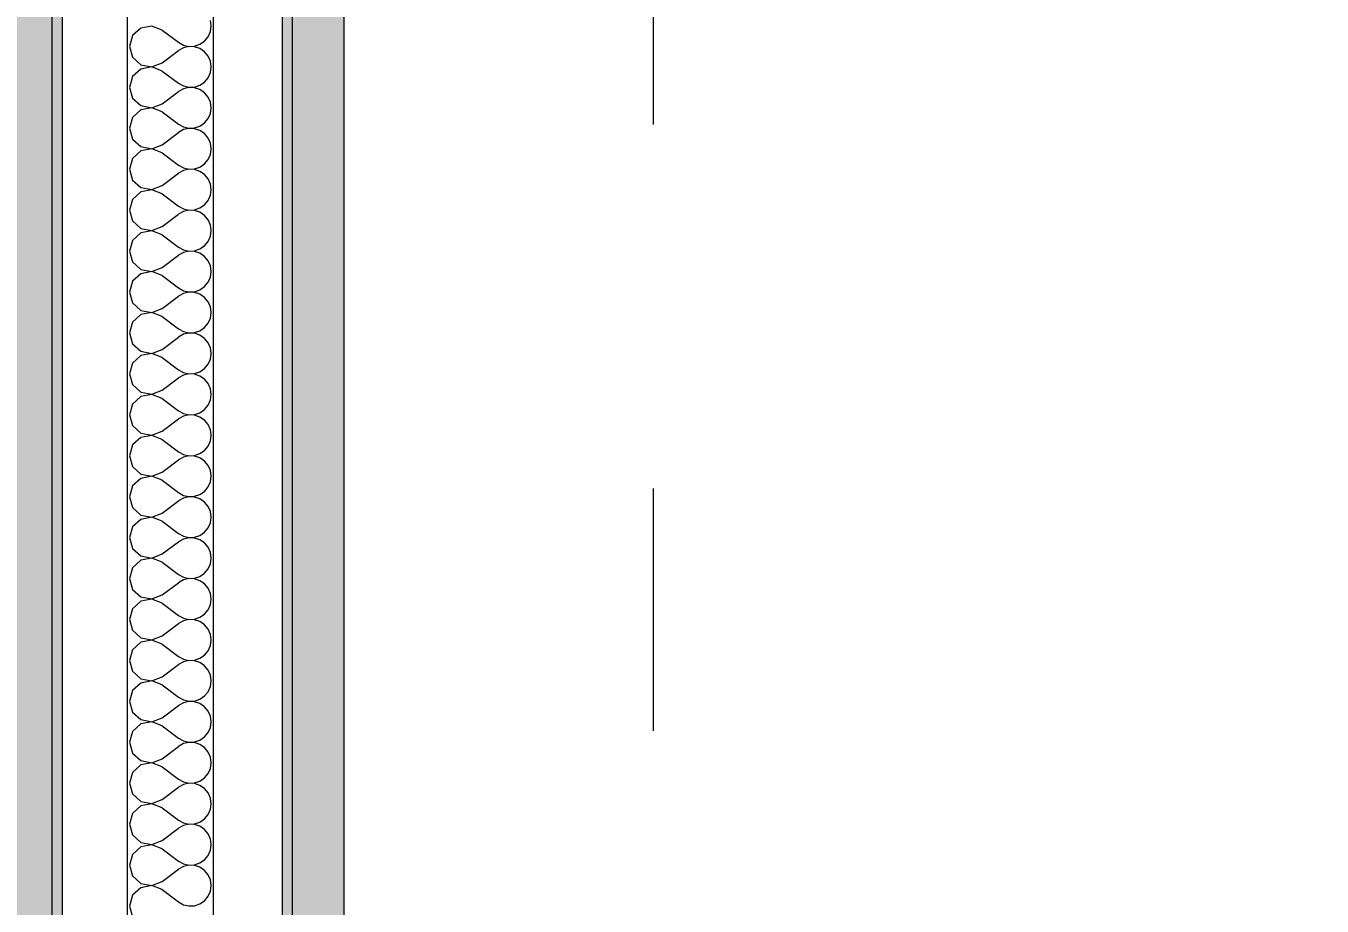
# Model space of a CAD drawing. Header units: millimetres. Extents: x -48147 to 1414029, y -496296 to 18123.
# Drawn here: x 1379525 to 1379902, y -480766.5 to -480510.5 of the extents above; entities that cross this region are included whole.
import ezdxf
from ezdxf.enums import TextEntityAlignment as Align

# ---------------------------------------------------------------- set-up
doc = ezdxf.new("R2010")
doc.units = ezdxf.units.MM
doc.header["$MEASUREMENT"] = 0
doc.linetypes.add('Double Dashed', pattern=[546.805537, 264.583325, -105.833328, 70.555556, -105.833328])
doc.linetypes.add('Wipeout_Contour', pattern=[1000, 0, -1000])
for name, color, linetype in [('New_A-15-MG_Structural_Grid_Phase_2', 7, 'Continuous'), ('New_A-25-M_Wall_Int', 7, 'Continuous'), ('New_A-95-D_1_20', 7, 'Continuous')]:
    doc.layers.add(name, color=color, linetype=linetype)
doc.layers.add('New_A-15-MG_Structural_Grid_Phase_2_Pen_No__222', color=7, linetype='Continuous', lineweight=13, true_color=0x65af33)
doc.layers.add('New_A-25-M_Wall_Int_Pen_No__107', color=7, linetype='Continuous', lineweight=15, true_color=0xa6a6a6)
doc.layers.add('New_A-25-M_Wall_Int_Pen_No__1', color=7, linetype='Continuous', lineweight=13)
doc.layers.add('New_A-95-D_1_20_Pen_No__1', color=7, linetype='Continuous', lineweight=13)
doc.styles.add('GENERATED_STYLE_1', font='')
doc.styles.add('GENERATED_STYLE_2', font='')
doc.styles.get('GENERATED_STYLE_1').set_extended_font_data('Arial')
doc.styles.get('GENERATED_STYLE_2').set_extended_font_data('Swis721 BT')
doc.dimstyles.new('GENERATED_STYLE__4', dxfattribs={"dimtxt": 125, "dimasz": 47.5, "dimexe": 0.18, "dimexo": 50, "dimgap": 0.09, "dimtad": 1, "dimdec": 0, "dimzin": 0, "dimdsep": 46, "dimtxsty": 'GENERATED_STYLE_1', "dimblk": 'ARROWHEAD_2', "dimblk1": 'ARROWHEAD_2', "dimblk2": 'ARROWHEAD_2', "dimcen": 0.09, "dimclrd": 7, "dimclre": 7, "dimclrt": 7, "dimadec": 0, "dimazin": 0, "dimtfac": 1, "dimtdec": 4, "dimtmove": 0, "dimatfit": 3, "dimfxl": 1, "dimtolj": 1, "dimtzin": 0, "dimarcsym": 0})

# ---------------------------------------------------------------- blocks, each defined once
blk = doc.blocks.new('Section Elem_90_2', base_point=(1372879, -490836.73))
at = {"color": 254, "linetype": 'Wipeout_Contour', "lineweight": 0, "ltscale": 81903552.09486547}
blk.add_wipeout([(1379835.83, -479397.03), (1379617.46, -479397.03), (1379617.46, -482736.73), (1379657.46, -482736.73), (1379657.46, -481686.73), (1384190.1, -481686.73), (1384190.1, -479136.73), (1383784.12, -479136.73), (1383784.12, -479150.03), (1383721.92, -479150.03), (1383714.71, -479153.02), (1383711.72, -479160.23), (1383711.72, -479567.83), (1383714.71, -479575.04), (1383721.92, -479578.03), (1383784.12, -479578.03), (1383784.12, -479591.33), (1383631.22, -479591.33), (1383631.22, -479578.03), (1383693.42, -479578.03), (1383700.64, -479575.04), (1383703.62, -479567.83), (1383703.62, -479160.23), (1383700.64, -479153.02), (1383693.42, -479150.03), (1383631.22, -479150.03), (1383631.22, -479136.73), (1380962.49, -479136.73), (1380962.49, -479147.63), (1380900.04, -479147.63), (1380894.66, -479149.86), (1380892.44, -479155.23), (1380892.44, -479374.23), (1380894.66, -479379.61), (1380900.04, -479381.83), (1380962.49, -479381.83), (1380962.49, -479392.73), (1380816.09, -479392.73), (1380816.09, -479381.83), (1380878.54, -479381.83), (1380883.91, -479379.61), (1380886.14, -479374.23), (1380886.14, -479155.23), (1380883.91, -479149.86), (1380878.54, -479147.63), (1380816.09, -479147.63), (1380816.09, -479136.73), (1379835.83, -479136.73), (1379835.83, -479154.03), (1379725.53, -479154.03), (1379716.55, -479157.75), (1379712.83, -479166.73), (1379712.83, -479367.03), (1379716.55, -479376.01), (1379725.53, -479379.73), (1379835.83, -479379.73)], dxfattribs=at).dxf.layer = 'New_A-25-M_Wall_Int'
blk = doc.blocks.new('*X406', base_point=(1372879, -490836.73))
at = {"layer": 'New_A-25-M_Wall_Int_Pen_No__107', "linetype": 'Continuous'}
for p, q in [((1379578.87, -480510.54), (1379578.64, -480508.92)), ((1379558.35, -480511.17), (1379555.95, -480513.36)), ((1379561.55, -480510.57), (1379558.35, -480511.17)), ((1379564.58, -480511.73), (1379561.55, -480510.57)), ((1379564.58, -480511.73), (1379569.35, -480515.3)), ((1379577.98, -480513.67), (1379578.64, -480512.17)), ((1379578.64, -480512.17), (1379578.87, -480510.54)), ((1379555.95, -480513.36), (1379555.06, -480516.49)), ((1379555.06, -480516.49), (1379555.95, -480519.62)), ((1379569.35, -480515.3), (1379570.78, -480516.1)), ((1379570.78, -480516.1), (1379572.38, -480516.47)), ((1379572.38, -480516.52), (1379570.78, -480516.89)), ((1379572.38, -480516.47), (1379574.02, -480516.39)), ((1379574.02, -480516.6), (1379572.38, -480516.52)), ((1379574.02, -480516.39), (1379575.58, -480515.87)), ((1379575.58, -480517.12), (1379574.02, -480516.6)), ((1379575.58, -480515.87), (1379576.93, -480514.94)), ((1379576.93, -480514.94), (1379577.98, -480513.67)), ((1379555.95, -480519.62), (1379558.35, -480521.82)), ((1379564.58, -480521.26), (1379569.35, -480517.68)), ((1379570.78, -480516.89), (1379569.35, -480517.68)), ((1379576.93, -480518.05), (1379575.58, -480517.12)), ((1379577.98, -480519.32), (1379576.93, -480518.05)), ((1379578.64, -480520.82), (1379577.98, -480519.32)), ((1379558.35, -480523.08), (1379555.95, -480525.27)), ((1379558.35, -480521.82), (1379561.55, -480522.42)), ((1379561.55, -480522.47), (1379558.35, -480523.08)), ((1379561.55, -480522.42), (1379564.58, -480521.26)), ((1379564.58, -480523.64), (1379561.55, -480522.47)), ((1379564.58, -480523.64), (1379569.35, -480527.21)), ((1379577.98, -480525.58), (1379578.64, -480524.07)), ((1379578.87, -480522.45), (1379578.64, -480520.82)), ((1379578.64, -480524.07), (1379578.87, -480522.45)), ((1379555.95, -480525.27), (1379555.06, -480528.4)), ((1379569.35, -480527.21), (1379570.78, -480528)), ((1379570.78, -480528), (1379572.38, -480528.38)), ((1379574.02, -480528.3), (1379575.58, -480527.77)), ((1379575.58, -480527.77), (1379576.93, -480526.84)), ((1379576.93, -480526.84), (1379577.98, -480525.58)), ((1379555.06, -480528.4), (1379555.95, -480531.53)), ((1379555.95, -480531.53), (1379558.35, -480533.72)), ((1379564.58, -480533.16), (1379569.35, -480529.59)), ((1379570.78, -480528.79), (1379569.35, -480529.59)), ((1379572.38, -480528.42), (1379570.78, -480528.79)), ((1379572.38, -480528.38), (1379574.02, -480528.3)), ((1379574.02, -480528.5), (1379572.38, -480528.42)), ((1379575.58, -480529.03), (1379574.02, -480528.5)), ((1379576.93, -480529.96), (1379575.58, -480529.03)), ((1379577.98, -480531.22), (1379576.93, -480529.96)), ((1379578.64, -480532.72), (1379577.98, -480531.22)), ((1379558.35, -480534.98), (1379555.95, -480537.17)), ((1379558.35, -480533.72), (1379561.55, -480534.33)), ((1379561.55, -480534.38), (1379558.35, -480534.98)), ((1379561.55, -480534.33), (1379564.58, -480533.16)), ((1379564.58, -480535.54), (1379561.55, -480534.38)), ((1379564.58, -480535.54), (1379569.35, -480539.11)), ((1379578.87, -480534.35), (1379578.64, -480532.72)), ((1379578.64, -480535.98), (1379578.87, -480534.35)), ((1379555.95, -480537.17), (1379555.06, -480540.3)), ((1379569.35, -480539.11), (1379570.78, -480539.91)), ((1379575.58, -480539.68), (1379576.93, -480538.75)), ((1379576.93, -480538.75), (1379577.98, -480537.48)), ((1379577.98, -480537.48), (1379578.64, -480535.98)), ((1379555.06, -480540.3), (1379555.95, -480543.43)), ((1379564.58, -480545.07), (1379569.35, -480541.49)), ((1379570.78, -480540.7), (1379569.35, -480541.49)), ((1379570.78, -480539.91), (1379572.38, -480540.28)), ((1379572.38, -480540.33), (1379570.78, -480540.7)), ((1379572.38, -480540.28), (1379574.02, -480540.2)), ((1379574.02, -480540.41), (1379572.38, -480540.33)), ((1379574.02, -480540.2), (1379575.58, -480539.68)), ((1379575.58, -480540.93), (1379574.02, -480540.41)), ((1379576.93, -480541.86), (1379575.58, -480540.93)), ((1379577.98, -480543.13), (1379576.93, -480541.86)), ((1379578.64, -480544.63), (1379577.98, -480543.13)), ((1379555.95, -480543.43), (1379558.35, -480545.63)), ((1379558.35, -480546.88), (1379555.95, -480549.08)), ((1379558.35, -480545.63), (1379561.55, -480546.23)), ((1379561.55, -480546.28), (1379558.35, -480546.88)), ((1379561.55, -480546.23), (1379564.58, -480545.07)), ((1379564.58, -480547.45), (1379561.55, -480546.28)), ((1379578.87, -480546.26), (1379578.64, -480544.63)), ((1379578.64, -480547.88), (1379578.87, -480546.26)), ((1379555.95, -480549.08), (1379555.06, -480552.21)), ((1379564.58, -480547.45), (1379569.35, -480551.02)), ((1379575.58, -480551.58), (1379576.93, -480550.65)), ((1379576.93, -480550.65), (1379577.98, -480549.39)), ((1379577.98, -480549.39), (1379578.64, -480547.88)), ((1379555.06, -480552.21), (1379555.95, -480555.34)), ((1379564.58, -480556.97), (1379569.35, -480553.4)), ((1379569.35, -480551.02), (1379570.78, -480551.81)), ((1379570.78, -480552.6), (1379569.35, -480553.4)), ((1379570.78, -480551.81), (1379572.38, -480552.18)), ((1379572.38, -480552.23), (1379570.78, -480552.6)), ((1379572.38, -480552.18), (1379574.02, -480552.1)), ((1379574.02, -480552.31), (1379572.38, -480552.23)), ((1379574.02, -480552.1), (1379575.58, -480551.58)), ((1379575.58, -480552.84), (1379574.02, -480552.31)), ((1379576.93, -480553.77), (1379575.58, -480552.84)), ((1379577.98, -480555.03), (1379576.93, -480553.77)), ((1379555.95, -480555.34), (1379558.35, -480557.53)), ((1379558.35, -480557.53), (1379561.55, -480558.14)), ((1379561.55, -480558.19), (1379558.35, -480558.79)), ((1379561.55, -480558.14), (1379564.58, -480556.97)), ((1379564.58, -480559.35), (1379561.55, -480558.19)), ((1379578.64, -480556.53), (1379577.98, -480555.03)), ((1379578.87, -480558.16), (1379578.64, -480556.53)), ((1379578.64, -480559.79), (1379578.87, -480558.16)), ((1379555.95, -480560.98), (1379555.06, -480564.11)), ((1379558.35, -480558.79), (1379555.95, -480560.98)), ((1379564.58, -480559.35), (1379569.35, -480562.92)), ((1379576.93, -480562.55), (1379577.98, -480561.29)), ((1379577.98, -480561.29), (1379578.64, -480559.79)), ((1379555.06, -480564.11), (1379555.95, -480567.24)), ((1379564.58, -480568.88), (1379569.35, -480565.3)), ((1379569.35, -480562.92), (1379570.78, -480563.72)), ((1379570.78, -480564.51), (1379569.35, -480565.3)), ((1379570.78, -480563.72), (1379572.38, -480564.09)), ((1379572.38, -480564.14), (1379570.78, -480564.51)), ((1379572.38, -480564.09), (1379574.02, -480564.01)), ((1379574.02, -480564.22), (1379572.38, -480564.14)), ((1379574.02, -480564.01), (1379575.58, -480563.48)), ((1379575.58, -480564.74), (1379574.02, -480564.22)), ((1379575.58, -480563.48), (1379576.93, -480562.55)), ((1379576.93, -480565.67), (1379575.58, -480564.74)), ((1379577.98, -480566.94), (1379576.93, -480565.67)), ((1379555.95, -480567.24), (1379558.35, -480569.44)), ((1379558.35, -480569.44), (1379561.55, -480570.04)), ((1379561.55, -480570.04), (1379564.58, -480568.88)), ((1379578.64, -480568.44), (1379577.98, -480566.94)), ((1379578.87, -480570.07), (1379578.64, -480568.44)), ((1379555.95, -480572.89), (1379555.06, -480576.02)), ((1379558.35, -480570.69), (1379555.95, -480572.89)), ((1379561.55, -480570.09), (1379558.35, -480570.69)), ((1379564.58, -480571.26), (1379561.55, -480570.09)), ((1379564.58, -480571.26), (1379569.35, -480574.83)), ((1379576.93, -480574.46), (1379577.98, -480573.2)), ((1379577.98, -480573.2), (1379578.64, -480571.69)), ((1379578.64, -480571.69), (1379578.87, -480570.07)), ((1379555.06, -480576.02), (1379555.95, -480579.15)), ((1379569.35, -480574.83), (1379570.78, -480575.62)), ((1379570.78, -480576.41), (1379569.35, -480577.21)), ((1379570.78, -480575.62), (1379572.38, -480575.99)), ((1379572.38, -480576.04), (1379570.78, -480576.41)), ((1379572.38, -480575.99), (1379574.02, -480575.91)), ((1379574.02, -480576.12), (1379572.38, -480576.04)), ((1379574.02, -480575.91), (1379575.58, -480575.39)), ((1379575.58, -480576.65), (1379574.02, -480576.12)), ((1379575.58, -480575.39), (1379576.93, -480574.46)), ((1379576.93, -480577.58), (1379575.58, -480576.65)), ((1379555.95, -480579.15), (1379558.35, -480581.34)), ((1379561.55, -480581.95), (1379564.58, -480580.78)), ((1379564.58, -480580.78), (1379569.35, -480577.21)), ((1379577.98, -480578.84), (1379576.93, -480577.58)), ((1379578.64, -480580.34), (1379577.98, -480578.84)), ((1379578.87, -480581.97), (1379578.64, -480580.34)), ((1379558.35, -480582.6), (1379555.95, -480584.79)), ((1379558.35, -480581.34), (1379561.55, -480581.95)), ((1379561.55, -480581.99), (1379558.35, -480582.6)), ((1379564.58, -480583.16), (1379561.55, -480581.99)), ((1379564.58, -480583.16), (1379569.35, -480586.73)), ((1379577.98, -480585.1), (1379578.64, -480583.6)), ((1379578.64, -480583.6), (1379578.87, -480581.97)), ((1379555.95, -480584.79), (1379555.06, -480587.92)), ((1379555.06, -480587.92), (1379555.95, -480591.05)), ((1379569.35, -480586.73), (1379570.78, -480587.53)), ((1379570.78, -480588.32), (1379569.35, -480589.11)), ((1379570.78, -480587.53), (1379572.38, -480587.9)), ((1379572.38, -480587.95), (1379570.78, -480588.32)), ((1379572.38, -480587.9), (1379574.02, -480587.82)), ((1379574.02, -480588.03), (1379572.38, -480587.95)), ((1379574.02, -480587.82), (1379575.58, -480587.29)), ((1379575.58, -480588.55), (1379574.02, -480588.03)), ((1379575.58, -480587.29), (1379576.93, -480586.36)), ((1379576.93, -480586.36), (1379577.98, -480585.1)), ((1379555.95, -480591.05), (1379558.35, -480593.25)), ((1379564.58, -480592.68), (1379569.35, -480589.11)), ((1379576.93, -480589.48), (1379575.58, -480588.55)), ((1379577.98, -480590.75), (1379576.93, -480589.48)), ((1379578.64, -480592.25), (1379577.98, -480590.75)), ((1379558.35, -480594.5), (1379555.95, -480596.7)), ((1379558.35, -480593.25), (1379561.55, -480593.85)), ((1379561.55, -480593.9), (1379558.35, -480594.5)), ((1379561.55, -480593.85), (1379564.58, -480592.68)), ((1379564.58, -480595.07), (1379561.55, -480593.9)), ((1379564.58, -480595.07), (1379569.35, -480598.64)), ((1379577.98, -480597), (1379578.64, -480595.5)), ((1379578.87, -480593.88), (1379578.64, -480592.25)), ((1379578.64, -480595.5), (1379578.87, -480593.88)), ((1379555.95, -480596.7), (1379555.06, -480599.83)), ((1379569.35, -480598.64), (1379570.78, -480599.43)), ((1379570.78, -480599.43), (1379572.38, -480599.8)), ((1379574.02, -480599.72), (1379575.58, -480599.2)), ((1379575.58, -480599.2), (1379576.93, -480598.27)), ((1379576.93, -480598.27), (1379577.98, -480597)), ((1379555.06, -480599.83), (1379555.95, -480602.96)), ((1379555.95, -480602.96), (1379558.35, -480605.15)), ((1379564.58, -480604.59), (1379569.35, -480601.02)), ((1379570.78, -480600.22), (1379569.35, -480601.02)), ((1379572.38, -480599.85), (1379570.78, -480600.22)), ((1379572.38, -480599.8), (1379574.02, -480599.72)), ((1379574.02, -480599.93), (1379572.38, -480599.85)), ((1379575.58, -480600.46), (1379574.02, -480599.93)), ((1379576.93, -480601.39), (1379575.58, -480600.46)), ((1379577.98, -480602.65), (1379576.93, -480601.39)), ((1379578.64, -480604.15), (1379577.98, -480602.65)), ((1379558.35, -480606.41), (1379555.95, -480608.6)), ((1379558.35, -480605.15), (1379561.55, -480605.76)), ((1379561.55, -480605.8), (1379558.35, -480606.41)), ((1379561.55, -480605.76), (1379564.58, -480604.59)), ((1379564.58, -480606.97), (1379561.55, -480605.8)), ((1379564.58, -480606.97), (1379569.35, -480610.54)), ((1379578.87, -480605.78), (1379578.64, -480604.15)), ((1379578.64, -480607.41), (1379578.87, -480605.78)), ((1379555.95, -480608.6), (1379555.06, -480611.73)), ((1379569.35, -480610.54), (1379570.78, -480611.34)), ((1379575.58, -480611.1), (1379576.93, -480610.17)), ((1379576.93, -480610.17), (1379577.98, -480608.91)), ((1379577.98, -480608.91), (1379578.64, -480607.41)), ((1379555.06, -480611.73), (1379555.95, -480614.86)), ((1379564.58, -480616.49), (1379569.35, -480612.92)), ((1379570.78, -480612.13), (1379569.35, -480612.92)), ((1379570.78, -480611.34), (1379572.38, -480611.71)), ((1379572.38, -480611.76), (1379570.78, -480612.13)), ((1379572.38, -480611.71), (1379574.02, -480611.63)), ((1379574.02, -480611.84), (1379572.38, -480611.76)), ((1379574.02, -480611.63), (1379575.58, -480611.1)), ((1379575.58, -480612.36), (1379574.02, -480611.84)), ((1379576.93, -480613.29), (1379575.58, -480612.36)), ((1379577.98, -480614.56), (1379576.93, -480613.29)), ((1379578.64, -480616.06), (1379577.98, -480614.56)), ((1379555.95, -480614.86), (1379558.35, -480617.06)), ((1379558.35, -480618.31), (1379555.95, -480620.51)), ((1379558.35, -480617.06), (1379561.55, -480617.66)), ((1379561.55, -480617.71), (1379558.35, -480618.31)), ((1379561.55, -480617.66), (1379564.58, -480616.49)), ((1379564.58, -480618.88), (1379561.55, -480617.71)), ((1379578.87, -480617.68), (1379578.64, -480616.06)), ((1379578.64, -480619.31), (1379578.87, -480617.68)), ((1379555.95, -480620.51), (1379555.06, -480623.64)), ((1379564.58, -480618.88), (1379569.35, -480622.45)), ((1379575.58, -480623.01), (1379576.93, -480622.08)), ((1379576.93, -480622.08), (1379577.98, -480620.81)), ((1379577.98, -480620.81), (1379578.64, -480619.31)), ((1379555.06, -480623.64), (1379555.95, -480626.77)), ((1379564.58, -480628.4), (1379569.35, -480624.83)), ((1379569.35, -480622.45), (1379570.78, -480623.24)), ((1379570.78, -480624.03), (1379569.35, -480624.83)), ((1379570.78, -480623.24), (1379572.38, -480623.61)), ((1379572.38, -480623.66), (1379570.78, -480624.03)), ((1379572.38, -480623.61), (1379574.02, -480623.53)), ((1379574.02, -480623.74), (1379572.38, -480623.66)), ((1379574.02, -480623.53), (1379575.58, -480623.01)), ((1379575.58, -480624.27), (1379574.02, -480623.74)), ((1379576.93, -480625.2), (1379575.58, -480624.27)), ((1379577.98, -480626.46), (1379576.93, -480625.2)), ((1379555.95, -480626.77), (1379558.35, -480628.96)), ((1379558.35, -480628.96), (1379561.55, -480629.57)), ((1379561.55, -480629.61), (1379558.35, -480630.22)), ((1379561.55, -480629.57), (1379564.58, -480628.4)), ((1379564.58, -480630.78), (1379561.55, -480629.61)), ((1379578.64, -480627.96), (1379577.98, -480626.46)), ((1379578.87, -480629.59), (1379578.64, -480627.96)), ((1379578.64, -480631.22), (1379578.87, -480629.59)), ((1379555.95, -480632.41), (1379555.06, -480635.54)), ((1379558.35, -480630.22), (1379555.95, -480632.41)), ((1379564.58, -480630.78), (1379569.35, -480634.35)), ((1379576.93, -480633.98), (1379577.98, -480632.72)), ((1379577.98, -480632.72), (1379578.64, -480631.22)), ((1379555.06, -480635.54), (1379555.95, -480638.67)), ((1379564.58, -480640.3), (1379569.35, -480636.73)), ((1379569.35, -480634.35), (1379570.78, -480635.15)), ((1379570.78, -480635.94), (1379569.35, -480636.73)), ((1379570.78, -480635.15), (1379572.38, -480635.52)), ((1379572.38, -480635.57), (1379570.78, -480635.94)), ((1379572.38, -480635.52), (1379574.02, -480635.44)), ((1379574.02, -480635.65), (1379572.38, -480635.57)), ((1379574.02, -480635.44), (1379575.58, -480634.91)), ((1379575.58, -480636.17), (1379574.02, -480635.65)), ((1379575.58, -480634.91), (1379576.93, -480633.98)), ((1379576.93, -480637.1), (1379575.58, -480636.17)), ((1379577.98, -480638.36), (1379576.93, -480637.1)), ((1379555.95, -480638.67), (1379558.35, -480640.87)), ((1379558.35, -480640.87), (1379561.55, -480641.47)), ((1379561.55, -480641.47), (1379564.58, -480640.3)), ((1379578.64, -480639.87), (1379577.98, -480638.36)), ((1379578.87, -480641.49), (1379578.64, -480639.87)), ((1379555.95, -480644.32), (1379555.06, -480647.45)), ((1379558.35, -480642.12), (1379555.95, -480644.32)), ((1379561.55, -480641.52), (1379558.35, -480642.12)), ((1379564.58, -480642.68), (1379561.55, -480641.52)), ((1379564.58, -480642.68), (1379569.35, -480646.26)), ((1379576.93, -480645.89), (1379577.98, -480644.62)), ((1379577.98, -480644.62), (1379578.64, -480643.12)), ((1379578.64, -480643.12), (1379578.87, -480641.49)), ((1379555.06, -480647.45), (1379555.95, -480650.58)), ((1379564.58, -480652.21), (1379569.35, -480648.64)), ((1379569.35, -480646.26), (1379570.78, -480647.05)), ((1379570.78, -480647.84), (1379569.35, -480648.64)), ((1379570.78, -480647.05), (1379572.38, -480647.42)), ((1379572.38, -480647.47), (1379570.78, -480647.84)), ((1379572.38, -480647.42), (1379574.02, -480647.34)), ((1379574.02, -480647.55), (1379572.38, -480647.47)), ((1379574.02, -480647.34), (1379575.58, -480646.82)), ((1379575.58, -480648.08), (1379574.02, -480647.55)), ((1379575.58, -480646.82), (1379576.93, -480645.89)), ((1379576.93, -480649.01), (1379575.58, -480648.08)), ((1379555.95, -480650.58), (1379558.35, -480652.77)), ((1379561.55, -480653.38), (1379564.58, -480652.21)), ((1379577.98, -480650.27), (1379576.93, -480649.01)), ((1379578.64, -480651.77), (1379577.98, -480650.27)), ((1379578.87, -480653.4), (1379578.64, -480651.77)), ((1379555.95, -480656.22), (1379555.06, -480659.35)), ((1379558.35, -480654.03), (1379555.95, -480656.22)), ((1379558.35, -480652.77), (1379561.55, -480653.38)), ((1379561.55, -480653.42), (1379558.35, -480654.03)), ((1379564.58, -480654.59), (1379561.55, -480653.42)), ((1379564.58, -480654.59), (1379569.35, -480658.16)), ((1379577.98, -480656.53), (1379578.64, -480655.03)), ((1379578.64, -480655.03), (1379578.87, -480653.4)), ((1379555.06, -480659.35), (1379555.95, -480662.48)), ((1379569.35, -480658.16), (1379570.78, -480658.96)), ((1379570.78, -480659.75), (1379569.35, -480660.54)), ((1379570.78, -480658.96), (1379572.38, -480659.33)), ((1379572.38, -480659.38), (1379570.78, -480659.75)), ((1379572.38, -480659.33), (1379574.02, -480659.25)), ((1379574.02, -480659.46), (1379572.38, -480659.38)), ((1379574.02, -480659.25), (1379575.58, -480658.72)), ((1379575.58, -480659.98), (1379574.02, -480659.46)), ((1379575.58, -480658.72), (1379576.93, -480657.79)), ((1379576.93, -480660.91), (1379575.58, -480659.98)), ((1379576.93, -480657.79), (1379577.98, -480656.53)), ((1379555.95, -480662.48), (1379558.35, -480664.68)), ((1379564.58, -480664.11), (1379569.35, -480660.54)), ((1379577.98, -480662.17), (1379576.93, -480660.91)), ((1379578.64, -480663.68), (1379577.98, -480662.17)), ((1379578.87, -480665.3), (1379578.64, -480663.68)), ((1379558.35, -480665.93), (1379555.95, -480668.13)), ((1379558.35, -480664.68), (1379561.55, -480665.28)), ((1379561.55, -480665.33), (1379558.35, -480665.93)), ((1379561.55, -480665.28), (1379564.58, -480664.11)), ((1379564.58, -480666.49), (1379561.55, -480665.33)), ((1379564.58, -480666.49), (1379569.35, -480670.07)), ((1379577.98, -480668.43), (1379578.64, -480666.93)), ((1379578.64, -480666.93), (1379578.87, -480665.3)), ((1379555.95, -480668.13), (1379555.06, -480671.26)), ((1379555.06, -480671.26), (1379555.95, -480674.39)), ((1379569.35, -480670.07), (1379570.78, -480670.86)), ((1379570.78, -480670.86), (1379572.38, -480671.23)), ((1379572.38, -480671.28), (1379570.78, -480671.65)), ((1379572.38, -480671.23), (1379574.02, -480671.15)), ((1379574.02, -480671.36), (1379572.38, -480671.28)), ((1379574.02, -480671.15), (1379575.58, -480670.63)), ((1379575.58, -480670.63), (1379576.93, -480669.7)), ((1379576.93, -480669.7), (1379577.98, -480668.43)), ((1379555.95, -480674.39), (1379558.35, -480676.58)), ((1379564.58, -480676.02), (1379569.35, -480672.45)), ((1379570.78, -480671.65), (1379569.35, -480672.45)), ((1379575.58, -480671.88), (1379574.02, -480671.36)), ((1379576.93, -480672.81), (1379575.58, -480671.88)), ((1379577.98, -480674.08), (1379576.93, -480672.81)), ((1379578.64, -480675.58), (1379577.98, -480674.08)), ((1379558.35, -480677.84), (1379555.95, -480680.03)), ((1379558.35, -480676.58), (1379561.55, -480677.18)), ((1379561.55, -480677.23), (1379558.35, -480677.84)), ((1379561.55, -480677.18), (1379564.58, -480676.02)), ((1379564.58, -480678.4), (1379561.55, -480677.23)), ((1379564.58, -480678.4), (1379569.35, -480681.97)), ((1379577.98, -480680.34), (1379578.64, -480678.84)), ((1379578.87, -480677.21), (1379578.64, -480675.58)), ((1379578.64, -480678.84), (1379578.87, -480677.21)), ((1379555.95, -480680.03), (1379555.06, -480683.16)), ((1379569.35, -480681.97), (1379570.78, -480682.77)), ((1379574.02, -480683.06), (1379575.58, -480682.53)), ((1379575.58, -480682.53), (1379576.93, -480681.6)), ((1379576.93, -480681.6), (1379577.98, -480680.34)), ((1379555.06, -480683.16), (1379555.95, -480686.29)), ((1379555.95, -480686.29), (1379558.35, -480688.48)), ((1379564.58, -480687.92), (1379569.35, -480684.35)), ((1379570.78, -480683.56), (1379569.35, -480684.35)), ((1379570.78, -480682.77), (1379572.38, -480683.14)), ((1379572.38, -480683.19), (1379570.78, -480683.56)), ((1379572.38, -480683.14), (1379574.02, -480683.06)), ((1379574.02, -480683.26), (1379572.38, -480683.19)), ((1379575.58, -480683.79), (1379574.02, -480683.26)), ((1379576.93, -480684.72), (1379575.58, -480683.79)), ((1379577.98, -480685.98), (1379576.93, -480684.72)), ((1379578.64, -480687.49), (1379577.98, -480685.98)), ((1379558.35, -480689.74), (1379555.95, -480691.94)), ((1379558.35, -480688.48), (1379561.55, -480689.09)), ((1379561.55, -480689.14), (1379558.35, -480689.74)), ((1379561.55, -480689.09), (1379564.58, -480687.92)), ((1379564.58, -480690.3), (1379561.55, -480689.14)), ((1379578.87, -480689.11), (1379578.64, -480687.49)), ((1379578.64, -480690.74), (1379578.87, -480689.11)), ((1379555.95, -480691.94), (1379555.06, -480695.07)), ((1379564.58, -480690.3), (1379569.35, -480693.88)), ((1379569.35, -480693.88), (1379570.78, -480694.67)), ((1379575.58, -480694.44), (1379576.93, -480693.51)), ((1379576.93, -480693.51), (1379577.98, -480692.24)), ((1379577.98, -480692.24), (1379578.64, -480690.74)), ((1379555.06, -480695.07), (1379555.95, -480698.2)), ((1379564.58, -480699.83), (1379569.35, -480696.26)), ((1379570.78, -480695.46), (1379569.35, -480696.26)), ((1379570.78, -480694.67), (1379572.38, -480695.04)), ((1379572.38, -480695.09), (1379570.78, -480695.46)), ((1379572.38, -480695.04), (1379574.02, -480694.96)), ((1379574.02, -480695.17), (1379572.38, -480695.09)), ((1379574.02, -480694.96), (1379575.58, -480694.44)), ((1379575.58, -480695.69), (1379574.02, -480695.17)), ((1379576.93, -480696.62), (1379575.58, -480695.69)), ((1379577.98, -480697.89), (1379576.93, -480696.62)), ((1379555.95, -480698.2), (1379558.35, -480700.39)), ((1379558.35, -480700.39), (1379561.55, -480700.99)), ((1379561.55, -480701.04), (1379558.35, -480701.65)), ((1379561.55, -480700.99), (1379564.58, -480699.83)), ((1379564.58, -480702.21), (1379561.55, -480701.04)), ((1379578.64, -480699.39), (1379577.98, -480697.89)), ((1379578.87, -480701.02), (1379578.64, -480699.39)), ((1379578.64, -480702.64), (1379578.87, -480701.02)), ((1379555.95, -480703.84), (1379555.06, -480706.97)), ((1379558.35, -480701.65), (1379555.95, -480703.84)), ((1379564.58, -480702.21), (1379569.35, -480705.78)), ((1379576.93, -480705.41), (1379577.98, -480704.15)), ((1379577.98, -480704.15), (1379578.64, -480702.64)), ((1379555.06, -480706.97), (1379555.95, -480710.1)), ((1379564.58, -480711.73), (1379569.35, -480708.16)), ((1379569.35, -480705.78), (1379570.78, -480706.57)), ((1379570.78, -480707.37), (1379569.35, -480708.16)), ((1379570.78, -480706.57), (1379572.38, -480706.95)), ((1379572.38, -480706.99), (1379570.78, -480707.37)), ((1379572.38, -480706.95), (1379574.02, -480706.87)), ((1379574.02, -480707.07), (1379572.38, -480706.99)), ((1379574.02, -480706.87), (1379575.58, -480706.34)), ((1379575.58, -480707.6), (1379574.02, -480707.07)), ((1379575.58, -480706.34), (1379576.93, -480705.41)), ((1379576.93, -480708.53), (1379575.58, -480707.6)), ((1379577.98, -480709.79), (1379576.93, -480708.53)), ((1379555.95, -480710.1), (1379558.35, -480712.29)), ((1379558.35, -480712.29), (1379561.55, -480712.9)), ((1379561.55, -480712.9), (1379564.58, -480711.73)), ((1379578.64, -480711.3), (1379577.98, -480709.79)), ((1379578.87, -480712.92), (1379578.64, -480711.3)), ((1379555.95, -480715.75), (1379555.06, -480718.88)), ((1379558.35, -480713.55), (1379555.95, -480715.75)), ((1379561.55, -480712.95), (1379558.35, -480713.55)), ((1379564.58, -480714.11), (1379561.55, -480712.95)), ((1379564.58, -480714.11), (1379569.35, -480717.68)), ((1379576.93, -480717.32), (1379577.98, -480716.05)), ((1379577.98, -480716.05), (1379578.64, -480714.55)), ((1379578.64, -480714.55), (1379578.87, -480712.92)), ((1379555.06, -480718.88), (1379555.95, -480722)), ((1379564.58, -480723.64), (1379569.35, -480720.07)), ((1379569.35, -480717.68), (1379570.78, -480718.48)), ((1379570.78, -480719.27), (1379569.35, -480720.07)), ((1379570.78, -480718.48), (1379572.38, -480718.85)), ((1379572.38, -480718.9), (1379570.78, -480719.27)), ((1379572.38, -480718.85), (1379574.02, -480718.77)), ((1379574.02, -480718.98), (1379572.38, -480718.9)), ((1379574.02, -480718.77), (1379575.58, -480718.25)), ((1379575.58, -480719.5), (1379574.02, -480718.98)), ((1379575.58, -480718.25), (1379576.93, -480717.32)), ((1379576.93, -480720.43), (1379575.58, -480719.5)), ((1379555.95, -480722), (1379558.35, -480724.2)), ((1379561.55, -480724.8), (1379564.58, -480723.64)), ((1379577.98, -480721.7), (1379576.93, -480720.43)), ((1379578.64, -480723.2), (1379577.98, -480721.7)), ((1379578.87, -480724.83), (1379578.64, -480723.2)), ((1379555.95, -480727.65), (1379555.06, -480730.78)), ((1379558.35, -480725.46), (1379555.95, -480727.65)), ((1379558.35, -480724.2), (1379561.55, -480724.8)), ((1379561.55, -480724.85), (1379558.35, -480725.46)), ((1379564.58, -480726.02), (1379561.55, -480724.85)), ((1379564.58, -480726.02), (1379569.35, -480729.59)), ((1379577.98, -480727.96), (1379578.64, -480726.45)), ((1379578.64, -480726.45), (1379578.87, -480724.83)), ((1379555.06, -480730.78), (1379555.95, -480733.91)), ((1379569.35, -480729.59), (1379570.78, -480730.38)), ((1379570.78, -480731.18), (1379569.35, -480731.97)), ((1379570.78, -480730.38), (1379572.38, -480730.76)), ((1379572.38, -480730.8), (1379570.78, -480731.18)), ((1379572.38, -480730.76), (1379574.02, -480730.68)), ((1379574.02, -480730.88), (1379572.38, -480730.8)), ((1379574.02, -480730.68), (1379575.58, -480730.15)), ((1379575.58, -480731.41), (1379574.02, -480730.88)), ((1379575.58, -480730.15), (1379576.93, -480729.22)), ((1379576.93, -480732.34), (1379575.58, -480731.41)), ((1379576.93, -480729.22), (1379577.98, -480727.96)), ((1379555.95, -480733.91), (1379558.35, -480736.1)), ((1379564.58, -480735.54), (1379569.35, -480731.97)), ((1379577.98, -480733.6), (1379576.93, -480732.34)), ((1379578.64, -480735.11), (1379577.98, -480733.6)), ((1379578.87, -480736.73), (1379578.64, -480735.11)), ((1379558.35, -480737.36), (1379555.95, -480739.56)), ((1379558.35, -480736.1), (1379561.55, -480736.71)), ((1379561.55, -480736.76), (1379558.35, -480737.36)), ((1379561.55, -480736.71), (1379564.58, -480735.54)), ((1379564.58, -480737.92), (1379561.55, -480736.76)), ((1379564.58, -480737.92), (1379569.35, -480741.49)), ((1379577.98, -480739.86), (1379578.64, -480738.36)), ((1379578.64, -480738.36), (1379578.87, -480736.73)), ((1379555.95, -480739.56), (1379555.06, -480742.68)), ((1379555.06, -480742.68), (1379555.95, -480745.81)), ((1379569.35, -480741.49), (1379570.78, -480742.29)), ((1379570.78, -480742.29), (1379572.38, -480742.66)), ((1379572.38, -480742.71), (1379570.78, -480743.08)), ((1379572.38, -480742.66), (1379574.02, -480742.58)), ((1379574.02, -480742.79), (1379572.38, -480742.71)), ((1379574.02, -480742.58), (1379575.58, -480742.06)), ((1379575.58, -480743.31), (1379574.02, -480742.79)), ((1379575.58, -480742.06), (1379576.93, -480741.13)), ((1379576.93, -480741.13), (1379577.98, -480739.86)), ((1379555.95, -480745.81), (1379558.35, -480748.01)), ((1379564.58, -480747.45), (1379569.35, -480743.88)), ((1379570.78, -480743.08), (1379569.35, -480743.88)), ((1379576.93, -480744.24), (1379575.58, -480743.31)), ((1379577.98, -480745.51), (1379576.93, -480744.24)), ((1379578.64, -480747.01), (1379577.98, -480745.51)), ((1379558.35, -480749.27), (1379555.95, -480751.46)), ((1379558.35, -480748.01), (1379561.55, -480748.61)), ((1379561.55, -480748.66), (1379558.35, -480749.27)), ((1379561.55, -480748.61), (1379564.58, -480747.45)), ((1379564.58, -480749.83), (1379561.55, -480748.66)), ((1379564.58, -480749.83), (1379569.35, -480753.4)), ((1379577.98, -480751.77), (1379578.64, -480750.26)), ((1379578.87, -480748.64), (1379578.64, -480747.01)), ((1379578.64, -480750.26), (1379578.87, -480748.64)), ((1379555.95, -480751.46), (1379555.06, -480754.59)), ((1379569.35, -480753.4), (1379570.78, -480754.19)), ((1379570.78, -480754.19), (1379572.38, -480754.57)), ((1379574.02, -480754.49), (1379575.58, -480753.96)), ((1379575.58, -480753.96), (1379576.93, -480753.03)), ((1379576.93, -480753.03), (1379577.98, -480751.77)), ((1379555.06, -480754.59), (1379555.95, -480757.72)), ((1379555.95, -480757.72), (1379558.35, -480759.91)), ((1379564.58, -480759.35), (1379569.35, -480755.78)), ((1379570.78, -480754.99), (1379569.35, -480755.78)), ((1379572.38, -480754.61), (1379570.78, -480754.99)), ((1379572.38, -480754.57), (1379574.02, -480754.49)), ((1379574.02, -480754.69), (1379572.38, -480754.61)), ((1379575.58, -480755.22), (1379574.02, -480754.69)), ((1379576.93, -480756.15), (1379575.58, -480755.22)), ((1379577.98, -480757.41), (1379576.93, -480756.15)), ((1379578.64, -480758.92), (1379577.98, -480757.41)), ((1379558.35, -480761.17), (1379555.95, -480763.36)), ((1379558.35, -480759.91), (1379561.55, -480760.52)), ((1379561.55, -480760.57), (1379558.35, -480761.17)), ((1379561.55, -480760.52), (1379564.58, -480759.35)), ((1379564.58, -480761.73), (1379561.55, -480760.57)), ((1379564.58, -480761.73), (1379569.35, -480765.3)), ((1379578.87, -480760.54), (1379578.64, -480758.92)), ((1379578.64, -480762.17), (1379578.87, -480760.54)), ((1379555.95, -480763.36), (1379555.06, -480766.49)), ((1379569.35, -480765.3), (1379570.78, -480766.1)), ((1379575.58, -480765.87), (1379576.93, -480764.94)), ((1379576.93, -480764.94), (1379577.98, -480763.67)), ((1379577.98, -480763.67), (1379578.64, -480762.17)), ((1379555.06, -480766.49), (1379555.95, -480769.62)), ((1379570.78, -480766.1), (1379572.38, -480766.47)), ((1379572.38, -480766.47), (1379574.02, -480766.39)), ((1379574.02, -480766.39), (1379575.58, -480765.87))]:
    blk.add_line(p, q, dxfattribs=at)
blk = doc.blocks.new('Section Elem_376_2', base_point=(1372879, -490836.73))
at = {"layer": 'New_A-25-M_Wall_Int_Pen_No__107', "linetype": 'Continuous'}
for points in [[(1379517.46, -479136.73), (1379517.46, -482736.73), (1379532.46, -482736.73), (1379532.46, -479136.73)], [(1379602.46, -482736.73), (1379617.46, -482736.73), (1379617.46, -479136.73), (1379602.46, -479136.73)]]:
    blk.add_hatch(color=256, dxfattribs=at).paths.add_polyline_path(points)
at = {"layer": 'New_A-25-M_Wall_Int_Pen_No__107', "linetype": 'Continuous', "lineweight": 0, "true_color": 0x535353}
blk.add_hatch(color=251, dxfattribs=at).paths.add_polyline_path([(1379599.46, -482736.73), (1379602.46, -482736.73), (1379602.46, -479136.73), (1379599.46, -479136.73)])
at = {"layer": 'New_A-25-M_Wall_Int_Pen_No__1', "linetype": 'Continuous'}
for p, q in [((1379532.46, -479136.73), (1379532.46, -482736.73)), ((1379602.46, -479136.73), (1379602.46, -482736.73)), ((1379617.46, -479136.73), (1379617.46, -482736.73))]:
    blk.add_line(p, q, dxfattribs=at)
at = {"color": 254, "linetype": 'Wipeout_Contour', "lineweight": 0, "ltscale": 5844067.242895639}
blk.add_wipeout([(1379579.46, -482736.73), (1379599.46, -482736.73), (1379599.46, -479136.73), (1379579.46, -479136.73)], dxfattribs=at).dxf.layer = 'New_A-25-M_Wall_Int'
at = {"layer": 'New_A-25-M_Wall_Int_Pen_No__1', "linetype": 'Continuous'}
blk.add_line((1379599.46, -479136.73), (1379599.46, -482736.73), dxfattribs=at)
at = {"color": 254, "linetype": 'Wipeout_Contour', "lineweight": 0, "ltscale": 5843982.258966735}
blk.add_wipeout([(1379554.46, -482736.73), (1379579.46, -482736.73), (1379579.46, -479136.73), (1379554.46, -479136.73)], dxfattribs=at).dxf.layer = 'New_A-25-M_Wall_Int'
at = {"layer": 'New_A-25-M_Wall_Int_Pen_No__1', "linetype": 'Continuous'}
blk.add_line((1379579.46, -479136.73), (1379579.46, -482736.73), dxfattribs=at)
at = {"layer": 'New_A-25-M_Wall_Int'}
blk.add_blockref('*X406', (1372879, -490836.73), dxfattribs=at)
at = {"color": 254, "linetype": 'Wipeout_Contour', "lineweight": 0, "ltscale": 5843899.163694545}
blk.add_wipeout([(1379535.46, -482736.73), (1379554.46, -482736.73), (1379554.46, -479136.73), (1379535.46, -479136.73)], dxfattribs=at).dxf.layer = 'New_A-25-M_Wall_Int'
at = {"layer": 'New_A-25-M_Wall_Int_Pen_No__107', "linetype": 'Continuous', "lineweight": 0, "true_color": 0x535353}
blk.add_hatch(color=251, dxfattribs=at).paths.add_polyline_path([(1379532.46, -482736.73), (1379535.46, -482736.73), (1379535.46, -479136.73), (1379532.46, -479136.73)])
at = {"layer": 'New_A-25-M_Wall_Int_Pen_No__1', "linetype": 'Continuous'}
for p, q in [((1379535.46, -479136.73), (1379535.46, -482736.73)), ((1379554.46, -479136.73), (1379554.46, -482736.73))]:
    blk.add_line(p, q, dxfattribs=at)
blk = doc.blocks.new('Standard grid marker[3]_2', base_point=(1379707.47, -469432.1))
at = {"layer": 'New_A-15-MG_Structural_Grid_Phase_2_Pen_No__222', "linetype": 'Double Dashed'}
blk.add_line((1379707.47, -470432.1), (1379707.47, -493836.73), dxfattribs=at)
at = {"layer": 'New_A-15-MG_Structural_Grid_Phase_2_Pen_No__222', "style": 'GENERATED_STYLE_2'}
for tag, p in [('AC_MarkerText_1_0', (1379707.47, -469163.68)), ('AC_MarkerText_1_1', (1379707.47, -495068.32))]:
    blk.add_attdef(tag, text='', height=175, rotation=360, dxfattribs=at).set_placement(p, align=Align.MIDDLE_CENTER)
blk = doc.blocks.new('*D781', base_point=(1372879, -490836.73))
at = {"layer": 'New_A-95-D_1_20_Pen_No__1', "linetype": 'Continuous'}
for p, q in [((1367392.19, -478986.73), (1367392.19, -478956.17)), ((1367423.44, -479004.77), (1367360.94, -478968.69)), ((1367439.07, -478986.73), (1367345.32, -478986.73)), ((1367392.19, -482736.73), (1367392.19, -478986.73)), ((1367360.94, -482718.69), (1367423.44, -482754.77)), ((1367439.07, -482736.73), (1367345.32, -482736.73))]:
    blk.add_line(p, q, dxfattribs=at)
at = {"layer": 'New_A-95-D_1_20_Pen_No__1', "insert": (1367367.19, -481076.23), "char_height": 125, "attachment_point": 7, "rotation": 90, "style": 'GENERATED_STYLE_1'}
blk.add_mtext('\\A1;{\\fArial|b0|i0|c0|p34;3,750}', dxfattribs=at)
blk = doc.blocks.new('ARROWHEAD_2')
at = {"color": 0, "linetype": 'Continuous', "lineweight": 0}
for p, q in [((-0.3781, -0.655), (0.3781, 0.655)), ((0, 0), (-1, 0))]:
    blk.add_line(p, q, dxfattribs=at)

msp = doc.modelspace()

# ---------------------------------------------------------------- block references
at = {"layer": 'New_A-25-M_Wall_Int'}
msp.add_blockref('Section Elem_90_2', (1372879, -490836.73), dxfattribs=at)

# ---------------------------------------------------------------- next in the draw order: block references
msp.add_blockref('Section Elem_376_2', (1372879, -490836.73), dxfattribs=at)

# ---------------------------------------------------------------- next in the draw order: block references
at = {"layer": 'New_A-15-MG_Structural_Grid_Phase_2', "color": 8, "linetype": 'Continuous', "lineweight": 15}
msp.add_blockref('Standard grid marker[3]_2', (1379707.47, -469432.1), dxfattribs=at)

# ---------------------------------------------------------------- next in the draw order: dimensions: what is measured, and where the dimension line sits
at = {"layer": 'New_A-95-D_1_20', "linetype": 'Continuous'}
dim = msp.add_linear_dim(base=(1367392.19, -478986.73), p1=(1383127.97, -482736.73), p2=(1383128.04, -478986.73), angle=90, dimstyle='GENERATED_STYLE__4', dxfattribs=at)
dim.commit()
dim.dimension.update_dxf_attribs({"geometry": '*D781', "text_midpoint": (1367304.69, -480839.08), "dimtype": 160, "text_rotation": 90})

doc.saveas('drawing.dxf')
